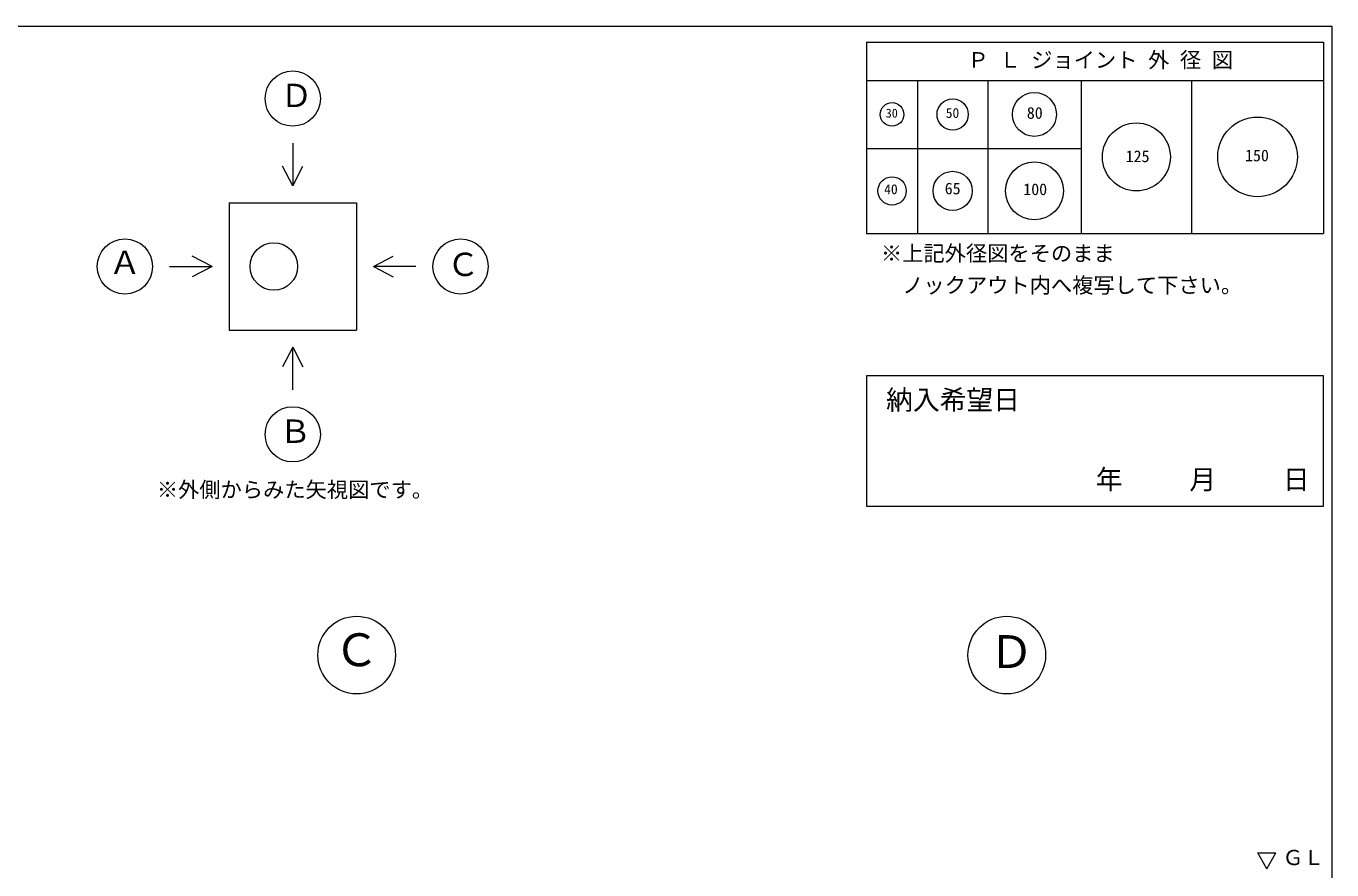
# Model space of a CAD drawing. Units: millimetres, scale not verified. Extents: x -6420 to 6420, y -3029 to 3030.
# Drawn here: x 2323 to 6420, y 383 to 3030 of the extents above; entities that cross this region are included whole.
import ezdxf
from ezdxf.enums import TextEntityAlignment as Align

# ---------------------------------------------------------------- set-up
doc = ezdxf.new("R2010")
doc.units = ezdxf.units.MM
doc.header["$LTSCALE"] = 20
for name, color, linetype, lineweight in [('0-2_waku', 7, 'Continuous', 18), ('0-3_gaikei', 7, 'Continuous', 18), ('0-5_sunpou', 7, 'Continuous', 5), ('0-D_文字１', 7, 'Continuous', 18)]:
    doc.layers.add(name, color=color, linetype=linetype, lineweight=lineweight)
doc.styles.add('ＭＳ ゴシック', font='')
doc.styles.get('ＭＳ ゴシック').set_extended_font_data('MS Gothic')

msp = doc.modelspace()

# ---------------------------------------------------------------- linework, layer by layer
at = {"layer": '0-2_waku'}
for p, q in [((6420, 3029.6), (6420, -2670.4)), ((6420, 3029.6), (6420, -2670.4)), ((4960, 2979.27), (4960, 2379.27)), ((4960, 2979.27), (6393.33, 2979.27)), ((4960, 2979.27), (6393.33, 2979.27)), ((4960, 2979.27), (6393.33, 2979.27)), ((4960, 2979.27), (4960, 2379.27)), ((4960, 2979.27), (6393.33, 2979.27)), ((4960, 2979.27), (6393.33, 2979.27)), ((4960, 2979.27), (6393.33, 2979.27)), ((6393.33, 2979.27), (6393.33, 2379.27)), ((6393.33, 2979.27), (6393.33, 2379.27)), ((4960, 2859.27), (6393.33, 2859.27)), ((5120, 2859.27), (5120, 2379.27)), ((5340, 2859.27), (5340, 2379.27)), ((5633.33, 2859.27), (5633.33, 2379.27)), ((5980, 2859.27), (5980, 2379.27)), ((6420, 2673.35), (6420, -2670.4)), ((4960, 2645.94), (5633.33, 2645.94)), ((4960, 2379.27), (6393.33, 2379.27)), ((4960, 2379.27), (6393.33, 2379.27))]:
    msp.add_line(p, q, dxfattribs=at)
msp.add_lwpolyline([(-1740, 3029.6), (6420, 3029.6), (6420, -2670.4)], dxfattribs=at)
at = {"layer": '0-3_gaikei'}
for p, q in [((3159.48, 2662.23), (3159.48, 2528.9)), ((3159.48, 2528.9), (3127.31, 2590.73)), ((3159.48, 2528.9), (3191.65, 2590.73)), ((2959.48, 2475.56), (3359.48, 2475.56)), ((2959.48, 2475.56), (2959.48, 2075.56)), ((3359.48, 2475.56), (3359.48, 2075.56)), ((2906.15, 2275.56), (2844.31, 2307.73)), ((3412.81, 2275.56), (3474.65, 2307.73)), ((2772.81, 2275.56), (2906.15, 2275.56)), ((2906.15, 2275.56), (2844.31, 2243.39)), ((2959.48, 2075.56), (3359.48, 2075.56)), ((3159.48, 2022.23), (3127.31, 1960.39)), ((3159.48, 2022.23), (3191.65, 1960.39)), ((3159.48, 1888.9), (3159.48, 2022.23))]:
    msp.add_line(p, q, dxfattribs=at)
msp.add_lwpolyline([(3546.15, 2275.56), (3412.81, 2275.56), (3474.65, 2243.39)], dxfattribs=at)
for centre, radius in [((3159.48, 2802.23), 86.67), ((2632.81, 2275.56), 86.67), ((3100.16, 2275.56), 74.67), ((3686.15, 2275.56), 86.67), ((3159.48, 1748.9), 86.67), ((3360, 1056.37), 121.88), ((5400, 1056.37), 121.88)]:
    msp.add_circle(centre, radius, dxfattribs=at)
at = {"layer": '0-5_sunpou', "lineweight": 18}
msp.add_lwpolyline([(4960, 1932.21), (4960, 1523.27), (6393.33, 1523.27), (6393.33, 1932.21)], close=True, dxfattribs=at)
for centre, radius in [((5040, 2752.6), 37), ((5230, 2752.6), 49), ((5486.67, 2752.6), 69), ((5806.67, 2619.27), 106.5), ((6186.67, 2619.27), 125), ((5486.67, 2512.6), 91), ((5040, 2512.6), 44.5), ((5230, 2512.6), 61.5)]:
    msp.add_circle(centre, radius, dxfattribs=at)
at = {"layer": '0-D_文字１'}
for p, q in [((6215.74, 385.48), (6187.31, 436.07)), ((6187.31, 436.07), (6244.18, 436.07)), ((6215.74, 385.48), (6244.18, 436.07))]:
    msp.add_line(p, q, dxfattribs=at)

# ---------------------------------------------------------------- texts
at = {"layer": '0-5_sunpou', "style": 'ＭＳ ゴシック'}
for s, height, p in [('30', 28.04, (5019.95, 2734.07)), ('50', 31.16, (5208.41, 2732.26)), ('80', 36.66, (5462.85, 2727.92)), ('125', 36.66, (5772.95, 2591.85)), ('150', 36.66, (6147.48, 2594.5)), ('40', 31.16, (5015.28, 2493.01)), ('65', 36.66, (5205.22, 2490.88)), ('100', 36.66, (5451.72, 2488.42)), ('納入希望日', 61.58, (5021.23, 1807.91))]:
    msp.add_text(s, height=height, dxfattribs=at).set_placement(p, align=Align.BOTTOM_LEFT)
at = {"layer": '0-D_文字１', "style": 'ＭＳ ゴシック'}
for s, height, p in [('Ｐ Ｌ ジョイント 外 径 図', 48.88, (5276.83, 2884.36)), ('Ｄ', 73.31, (3120.98, 2753.44)), ('※上記外径図をそのまま', 48.88, (5005.06, 2277.67)), ('Ａ', 73.31, (2582.72, 2230.08)), ('Ｃ', 73.31, (3643.99, 2223.47)), ('\u3000ノックアウト内へ複写して下さい。', 48.88, (5005.06, 2177.67)), ('Ｂ', 73.31, (3117.32, 1700.11)), ('\u3000\u3000\u3000年     月     日', 61.58, (5427.31, 1558.12)), ('※外側からみた矢視図です。', 48.88, (2733.09, 1536.41)), ('Ｃ', 103.1, (3288.84, 990.63)), ('Ｄ', 103.1, (5343.94, 984.78)), ('ＧＬ', 47.65, (6265.45, 383.25))]:
    msp.add_text(s, height=height, dxfattribs=at).set_placement(p, align=Align.BOTTOM_LEFT)

doc.saveas('drawing.dxf')
